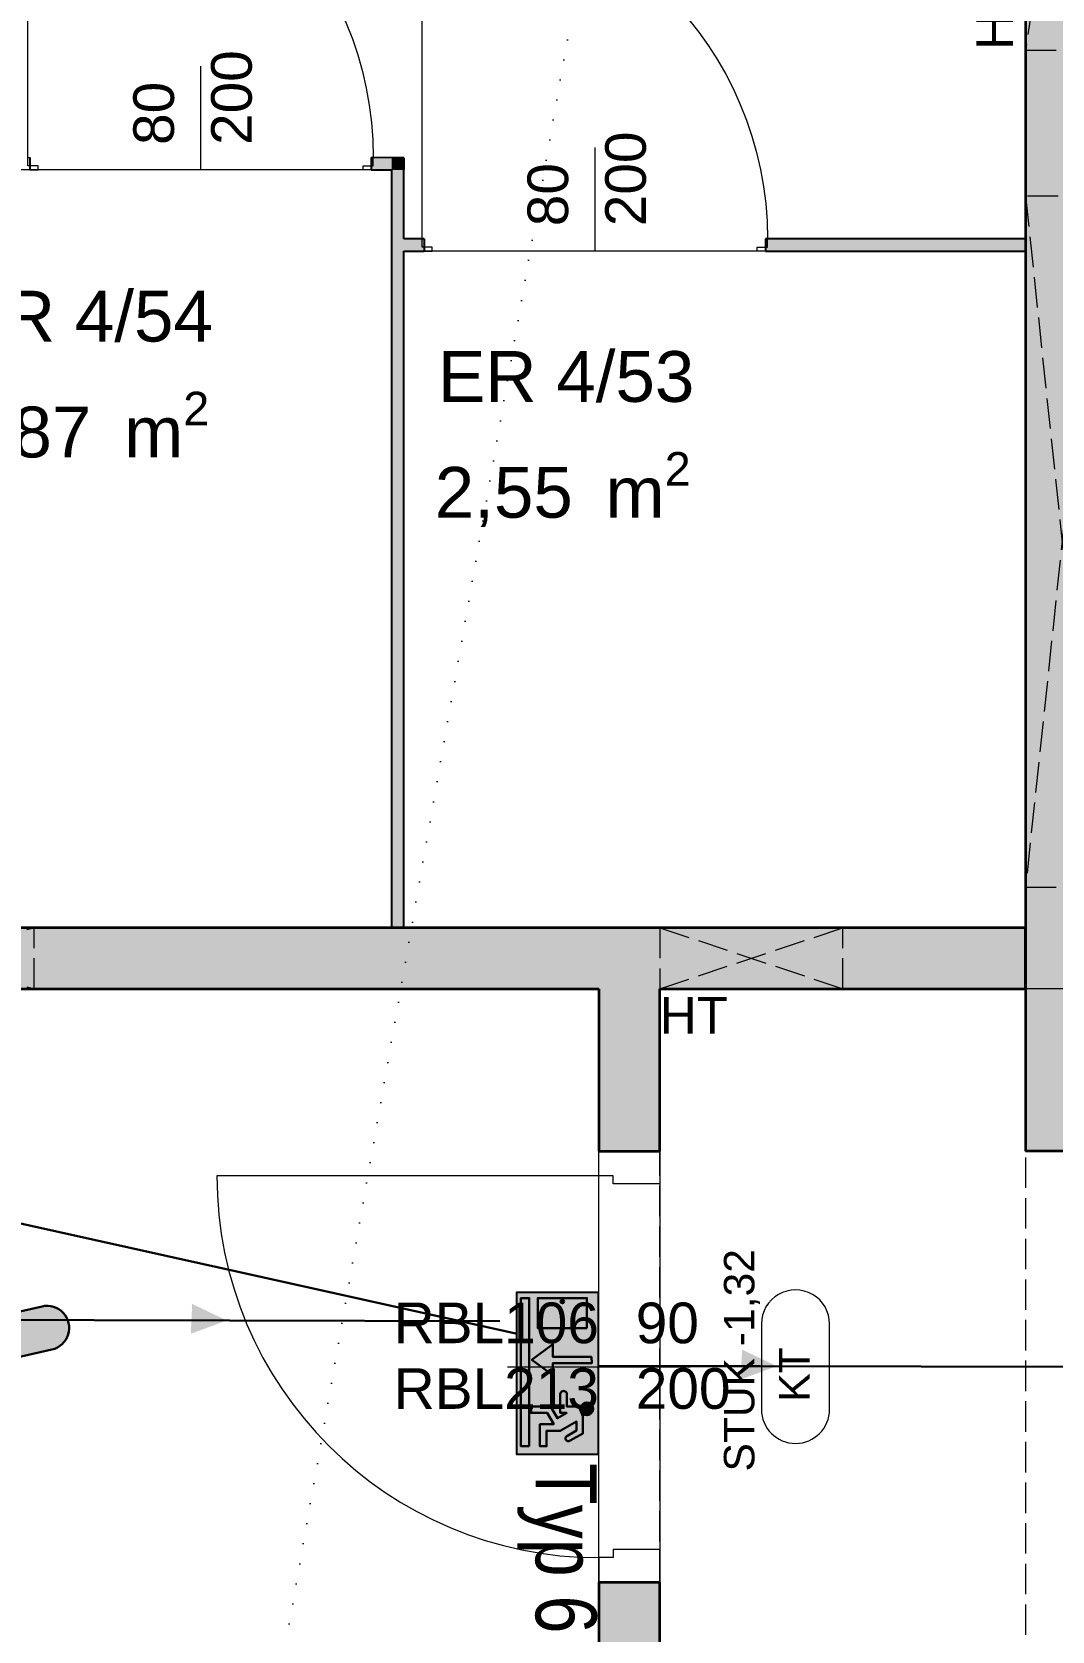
# Model space of a CAD drawing. Header units: millimetres. Extents: x 32522367 to 32638135, y 41424826 to 41540167.
# Drawn here: x 32551624 to 32554134, y 41502378 to 41506313 of the extents above; entities that cross this region are included whole.
import ezdxf
from ezdxf.enums import TextEntityAlignment as Align

# ---------------------------------------------------------------- set-up
doc = ezdxf.new("R2010")
doc.units = ezdxf.units.MM
for name, pattern in [('Punktlinie weit', [0.05, 0, -0.05]), ('Strichlinie eng', [0.1, 0.075, -0.025]), ('Untersicht', [0.1, 0.075, -0.025])]:
    doc.linetypes.add(name, pattern=pattern)
for name, color, linetype in [('120 Wand Innen tragend', 251, 'Continuous'), ('130 Wand Innen', 251, 'Continuous'), ('240 Unterdaemmung', 251, 'Continuous'), ('811 Raum 2.Erschließung_ Nebenräume_Allg.räume_Technik', 251, 'Continuous'), ('955 Polierplan Beschriftung', 251, 'Continuous'), ('956 Fensternummer', 251, 'Continuous'), ('Archicad Tür-Marker', 251, 'Continuous'), ('Archicad Türen', 251, 'Continuous'), ('dp_GE_SIBEL', 80, 'Continuous')]:
    doc.layers.add(name, color=color, linetype=linetype)
for name, color, linetype, lineweight in [('120 Wand Innen tragend_Stift_Nr__1', 251, 'Continuous', 13), ('120 Wand Innen tragend_Stift_Nr__23', 251, 'Continuous', 13), ('120 Wand Innen tragend_Stift_Nr__24', 251, 'Continuous', 13), ('120 Wand Innen tragend_Stift_Nr__6', 251, 'Continuous', 13), ('120 Wand Innen tragend_Stift_Nr__8', 251, 'Continuous', 35), ('130 Wand Innen_Stift_Nr__26', 251, 'Continuous', 13), ('130 Wand Innen_Stift_Nr__7', 251, 'Continuous', 25), ('240 Unterdaemmung_Stift_Nr__6', 251, 'Continuous', 13), ('955 Polierplan Beschriftung_Stift_Nr__1', 251, 'Continuous', 13), ('956 Durchbruch Beschriftung_Stift_Nr__61', 251, 'Continuous', 25), ('956 Fensternummer_Stift_Nr__1', 251, 'Continuous', 13), ('Archicad Raumstempel_Stift_Nr__1', 251, 'Continuous', 13), ('Archicad Tür-Marker_Stift_Nr__1', 251, 'Continuous', 13), ('Archicad Türen_Stift_Nr__1', 251, 'Continuous', 13), ('Archicad Türen_Stift_Nr__7', 251, 'Continuous', 25), ('Archicad Türen_Stift_Nr__8', 251, 'Continuous', 35), ('dp_GE_ST_Attribut_Attribut1', 250, 'Continuous', 5)]:
    doc.layers.add(name, color=color, linetype=linetype, lineweight=lineweight)
doc.layers.add('E2_LEHR_MENSCH_NATIVE', color=112, linetype='Continuous', lineweight=35, true_color=0x20dd55)
doc.layers.add('E2_LEHR_WEG_B_INTERPRETATION', color=112, linetype='Continuous', lineweight=80, true_color=0x20dd55)
doc.layers.add('E_NACHRTECH', color=3, linetype='Continuous', true_color=0x00fa00)
doc.styles.add('DPG_TXT', font='arial.ttf', dxfattribs={"width": 0.8})
doc.styles.add('ERSTELLTER_STIL_1', font='arial.ttf')

# ---------------------------------------------------------------- blocks, each defined once
blk = doc.blocks.new('9809550')
at = {"color": 18, "lineweight": 30, "true_color": 0x000000}
for points in [[(423921.7, 99168.8), (423956.8, 99168.8), (423956.8, 99202.9), (423984.5, 99214.5), (424033.7, 99214.5), (424053.8, 99178.3)], [(424040.2, 99170.9), (424025.2, 99196.7), (423999.7, 99196.8), (424026.2, 99150.3), (424026.2, 99110.9), (424070.2, 99110.9), (424070.2, 99092.3), (424007.5, 99092.3), (424007.5, 99131.7), (423975, 99113.1), (423975, 99067), (423956.5, 99067), (423956.5, 99122.4), (423990.5, 99141.9), (423975.1, 99168.8), (423975.1, 99150.2), (423921.7, 99150.3)]]:
    blk.add_lwpolyline(points, dxfattribs=at)
blk.add_circle((423963.6, 99225.9), 18.1, dxfattribs=at)
for centre, radius, start, end in [((423921.7, 99159.5), 9.27, 89.9849, 270.0151), ((424047.8, 99173.1), 7.96, 195.7299, 41.4005)]:
    blk.add_arc(centre, radius, start, end, dxfattribs=at)
blk = doc.blocks.new('RIVO_ARR_down')
at = {"true_color": 0x56c81e}
h = blk.add_hatch(color=72, dxfattribs=at)
h.dxf.hatch_style = 1
h.paths.add_polyline_path([(2487.16, 1656.78), (2487.16, 1647.95), (2504.83, 1647.95), (2504.83, 1656.78)])
h.paths.add_polyline_path([(2496.19, 1651.84), (2494.51, 1649.58), (2492.81, 1651.85), (2494.2, 1651.85), (2494.2, 1656.07), (2494.9, 1656.08), (2494.9, 1651.84)], flags=16)
h.paths.add_polyline_path([(2498.26, 1653.37), (2499.6, 1653.37), (2499.6, 1654.67), (2500.12, 1654.91, -0.535619), (2499.17, 1655.55, -1), (2500.55, 1655.55, -0.302406), (2500.12, 1654.91), (2500.66, 1655.11), (2502.53, 1655.11), (2503.29, 1653.73, -1.25347), (2502.78, 1653.45), (2502.2, 1654.43), (2501.24, 1654.44), (2502.24, 1652.67), (2502.24, 1651.16), (2503.92, 1651.16), (2503.92, 1650.46), (2501.53, 1650.46), (2501.53, 1651.96), (2500.29, 1651.25), (2500.29, 1649.49), (2499.59, 1649.49), (2499.59, 1651.6), (2500.88, 1652.34), (2500.3, 1653.37), (2500.3, 1652.66), (2498.26, 1652.67, -1)], flags=16)
h.paths.add_polyline_path([(2503.92, 1649.3), (2503.92, 1648.39), (2487.82, 1648.39), (2487.82, 1649.3)], flags=16)
h.paths.add_polyline_path([(2491.07, 1650.21), (2487.82, 1650.21), (2487.82, 1655.56), (2491.07, 1655.56)], flags=16)
h.paths.add_polyline_path([(2488, 1652.89, -1), (2488.38, 1652.89, -1)], flags=0)
at = {"true_color": 0xffffff}
h = blk.add_hatch(color=7, dxfattribs=at)
h.dxf.hatch_style = 1
h.paths.add_polyline_path([(2499.17, 1655.55, 1), (2500.55, 1655.55, 1)])
h = blk.add_hatch(color=7, dxfattribs=at)
h.dxf.hatch_style = 1
h.paths.add_polyline_path([(2487.82, 1655.56), (2487.82, 1650.21), (2491.07, 1650.21), (2491.07, 1655.56)])
h.paths.add_polyline_path([(2488.38, 1652.89, -1), (2488, 1652.89, -1)], flags=16)
h = blk.add_hatch(color=7, dxfattribs=at)
h.dxf.hatch_style = 1
h.paths.add_polyline_path([(2494.9, 1651.84), (2494.9, 1656.08), (2494.2, 1656.07), (2494.2, 1651.85), (2492.81, 1651.85), (2494.51, 1649.58), (2496.19, 1651.84)])
h = blk.add_hatch(color=7, dxfattribs=at)
h.dxf.hatch_style = 1
h.paths.add_polyline_path([(2499.6, 1653.37), (2498.26, 1653.37, 1), (2498.26, 1652.67), (2500.3, 1652.66), (2500.3, 1653.37), (2500.88, 1652.34), (2499.59, 1651.6), (2499.59, 1649.49), (2500.29, 1649.49), (2500.29, 1651.25), (2501.53, 1651.96), (2501.53, 1650.46), (2503.92, 1650.46), (2503.92, 1651.16), (2502.24, 1651.16), (2502.24, 1652.67), (2501.24, 1654.44), (2502.2, 1654.43), (2502.78, 1653.45, 1.25347), (2503.29, 1653.73), (2502.53, 1655.11), (2500.66, 1655.11), (2499.6, 1654.67)])
h = blk.add_hatch(color=7, dxfattribs=at)
h.dxf.hatch_style = 1
h.paths.add_polyline_path([(2488, 1652.89, 1), (2488.38, 1652.89, 1)])
h = blk.add_hatch(color=7, dxfattribs=at)
h.dxf.hatch_style = 1
h.paths.add_polyline_path([(2487.82, 1649.3), (2487.82, 1648.39), (2503.92, 1648.39), (2503.92, 1649.3)])
blk.add_lwpolyline([(2487.16, 1656.78), (2504.83, 1656.78), (2504.83, 1647.95), (2487.16, 1647.95)], close=True)
at = {"color": 18, "lineweight": 30, "true_color": 0x000000}
for points in [[(2491.07, 1655.56), (2487.82, 1655.56), (2487.82, 1650.21), (2491.07, 1650.21)], [(2503.92, 1649.3), (2487.82, 1649.3), (2487.82, 1648.39), (2503.92, 1648.39)]]:
    blk.add_lwpolyline(points, close=True, dxfattribs=at)
blk.add_lwpolyline([(2494.2, 1656.07), (2494.2, 1651.85), (2492.81, 1651.85), (2494.51, 1649.58), (2496.19, 1651.84), (2494.9, 1651.84), (2494.9, 1656.08), (2494.2, 1656.07)], dxfattribs=at)
blk.add_circle((2488.19, 1652.89), 0.19, dxfattribs=at)
at = {"xscale": 0.0381026673526157, "yscale": 0.0381026673526157, "zscale": 0.0381026673526157}
blk.add_blockref('9809550', (-13654.29, -2125.22), dxfattribs=at)
blk = doc.blocks.new('ER 4_54__30', base_point=(23.5954, 59.5343))
at = {"layer": 'Archicad Raumstempel_Stift_Nr__1', "color": 7, "lineweight": 13, "insert": (23.2828, 59.5688), "char_height": 0.125, "attachment_point": 1, "rotation": 343.6401, "style": 'ERSTELLTER_STIL_1'}
blk.add_mtext('\\A1;{\\pql;\\pt0,0.05;\\fArial|b0|i0|c0|p0;\\W1.000000;2,87\\fArial|b0|i0|c0|p0;\\W1.000000;\\A1{\\H.66x;\\S^  ;}\\fArial|b0|i0|c0|p0;\\W1.000000; m\\fArial|b0|i0|c0|p0;\\W1.000000;\\A1{\\H.66x;\\S2^  ;}}', dxfattribs=at)
at = {"layer": 'Archicad Raumstempel_Stift_Nr__1', "color": 7, "lineweight": 13, "style": 'ERSTELLTER_STIL_1'}
for tag, p in [('ROOM_NAME', (23.3605, 59.805)), ('DUMMY_890', (23.9548, 59.6591)), ('DUMMY_891', (23.2913, 59.598))]:
    blk.add_attdef(tag, text='', height=0.125, rotation=343.6401, dxfattribs=at).set_placement(p, align=Align.TOP_LEFT)
blk = doc.blocks.new('ER 4_53__31', base_point=(25.0455, 58.9002))
at = {"layer": 'Archicad Raumstempel_Stift_Nr__1', "color": 7, "lineweight": 13, "insert": (24.3778, 59.0927), "char_height": 0.125, "attachment_point": 1, "rotation": 343.6401, "style": 'ERSTELLTER_STIL_1'}
blk.add_mtext('\\A1;{\\pql;\\pt0,0.05;\\fArial|b0|i0|c0|p0;\\W1.000000;2,55\\fArial|b0|i0|c0|p0;\\W1.000000;\\A1{\\H.66x;\\S^  ;}\\fArial|b0|i0|c0|p0;\\W1.000000; m\\fArial|b0|i0|c0|p0;\\W1.000000;\\A1{\\H.66x;\\S2^  ;}}', dxfattribs=at)
at = {"layer": 'Archicad Raumstempel_Stift_Nr__1', "color": 7, "lineweight": 13, "style": 'ERSTELLTER_STIL_1'}
for tag, p in [('ROOM_NAME', (24.4555, 59.3289)), ('DUMMY_890', (25.0498, 59.183)), ('DUMMY_891', (24.3863, 59.1219))]:
    blk.add_attdef(tag, text='', height=0.125, rotation=343.6401, dxfattribs=at).set_placement(p, align=Align.TOP_LEFT)
blk = doc.blocks.new('Decke_117', base_point=(10.5272, 34.0859))
at = {"layer": '240 Unterdaemmung_Stift_Nr__6', "color": 7, "linetype": 'Strichlinie eng', "lineweight": 13, "flags": 128}
blk.add_lwpolyline([(10.5272, 34.0859), (19.0562, 63.1399), (21.9635, 62.2865), (22.2593, 63.2939), (26.7402, 61.9785), (24.7136, 55.0749), (22.6179, 47.9361), (22.5037, 47.9696), (22.3305, 47.3795), (22.0129, 47.4727), (21.7313, 46.5132), (22.163, 46.3865), (17.9155, 31.917)], close=True, dxfattribs=at)
blk.add_lwpolyline([(10.5272, 34.0859), (19.0562, 63.1399), (21.9635, 62.2865), (22.2593, 63.2939), (26.7402, 61.9785), (24.7136, 55.0749), (22.6179, 47.9361), (22.5037, 47.9696), (22.3305, 47.3795), (22.0129, 47.4727), (21.7313, 46.5132), (22.163, 46.3865), (17.9155, 31.917)], close=True, dxfattribs=at)
blk = doc.blocks.new('Blockrahmentür 1-Fl 27_3')
at = {"layer": 'Archicad Türen_Stift_Nr__1', "color": 7, "linetype": 'Continuous', "lineweight": 13}
for p, q in [((0.425, 0), (0.425, 0.85)), ((-0.425, -0.02), (-0.425, 0)), ((-0.425, 0), (-0.42, 0)), ((-0.42, 0), (-0.42, -0.03)), ((0.425, 0), (0.42, 0)), ((0.42, 0), (0.42, -0.03)), ((0.425, -0.02), (0.425, 0)), ((-0.4, -0.02), (-0.425, -0.02)), ((-0.42, -0.03), (-0.4, -0.03)), ((-0.4, -0.03), (-0.4, -0.02)), ((0.4, -0.03), (0.4, -0.02)), ((0.4, -0.02), (0.425, -0.02)), ((0.42, -0.03), (0.4, -0.03))]:
    blk.add_line(p, q, dxfattribs=at)
blk.add_arc((0.425, 0), 0.85, 90, 180, dxfattribs=at)
at = {"layer": 'Archicad Türen_Stift_Nr__7', "color": 7, "linetype": 'Continuous', "lineweight": 25}
for p, q in [((-0.42, 0), (-0.42, -0.03)), ((-0.42, 0), (-0.42, -0.03)), ((0.42, 0), (0.42, -0.03)), ((0.42, 0), (0.42, -0.03))]:
    blk.add_line(p, q, dxfattribs=at)
blk = doc.blocks.new('T Marker AUT 27_2')
at = {"layer": 'Archicad Tür-Marker_Stift_Nr__1', "color": 7, "linetype": 'Continuous', "lineweight": 13}
blk.add_line((0, 0.225), (0, -0.03), dxfattribs=at)
at = {"layer": 'Archicad Tür-Marker_Stift_Nr__1', "color": 7, "lineweight": 13, "style": 'ERSTELLTER_STIL_1'}
for tag, height, p in [('DUMMY_270', 0.1, (-0.165, 0.2614)), ('DUMMY_268', 0.1, (0.0264, 0.1852)), ('DUMMY_271', 0.0667, (-0.0983, 0)), ('DUMMY_269', 0.0667, (0.0931, 0))]:
    blk.add_attdef(tag, text='', height=height, rotation=270, dxfattribs=at).set_placement(p, align=Align.BOTTOM_LEFT)
blk = doc.blocks.new('Wand_77', base_point=(18.5886, 61.5471))
at = {"layer": '130 Wand Innen_Stift_Nr__26', "linetype": 'Continuous', "lineweight": 13}
for points in [[(24.432, 59.8318), (24.4236, 59.803), (24.4716, 59.7889), (24.48, 59.8177)], [(24.48, 59.8177), (24.4716, 59.7889), (24.5088, 59.8092)], [(24.4716, 59.7889), (24.5003, 59.7804), (24.5088, 59.8092)]]:
    blk.add_hatch(color=5, dxfattribs=at).paths.add_polyline_path(points)
at = {"layer": '130 Wand Innen_Stift_Nr__7', "color": 7, "linetype": 'Continuous', "lineweight": 25}
blk.add_line((24.432, 59.8318), (24.4236, 59.803), dxfattribs=at)
at = {"layer": '130 Wand Innen_Stift_Nr__7', "color": 7, "linetype": 'Continuous', "lineweight": 25, "flags": 128}
for points in [[(24.5088, 59.8092), (24.432, 59.8318)], [(24.4236, 59.803), (24.4716, 59.7889)], [(24.5088, 59.8092), (24.5003, 59.7804)]]:
    blk.add_lwpolyline(points, dxfattribs=at)
at = {"layer": 'Archicad Tür-Marker', "color": 7, "lineweight": 13}
ref = blk.add_blockref('T Marker AUT 27_2', (24.029, 59.9501), dxfattribs=dict(at, rotation=343.6400901272616))
ref.add_attrib('DUMMY_268', '80', dxfattribs={"layer": 'Archicad Tür-Marker_Stift_Nr__1', "color": 7, "lineweight": 13, "height": 0.1, "rotation": 73.6401, "style": 'ERSTELLTER_STIL_1'}).set_placement((24.0037, 59.9901), align=Align.BOTTOM_LEFT)
ref.add_attrib('DUMMY_270', '200', dxfattribs={"layer": 'Archicad Tür-Marker_Stift_Nr__1', "color": 7, "lineweight": 13, "height": 0.1, "rotation": 73.6401, "style": 'ERSTELLTER_STIL_1'}).set_placement((24.1874, 59.9362), align=Align.BOTTOM_LEFT)
at = {"layer": 'Archicad Türen', "color": 7, "linetype": 'Continuous', "lineweight": 13, "xscale": -1, "rotation": 343.6400901272616}
blk.add_blockref('Blockrahmentür 1-Fl 27_3', (24.029, 59.9501), dxfattribs=at)
blk = doc.blocks.new('Wand_78', base_point=(24.4381, 59.6215))
at = {"layer": '130 Wand Innen_Stift_Nr__26', "linetype": 'Continuous', "lineweight": 13}
for points in [[(24.4525, 59.6173), (24.444, 59.5885), (24.492, 59.5744), (24.5004, 59.6032)], [(25.3064, 59.3666), (25.298, 59.3378), (25.9121, 59.1576), (25.9205, 59.1864)]]:
    blk.add_hatch(color=5, dxfattribs=at).paths.add_polyline_path(points)
at = {"layer": '130 Wand Innen_Stift_Nr__7', "color": 7, "linetype": 'Continuous', "lineweight": 25}
for p, q in [((24.5004, 59.6032), (24.492, 59.5744)), ((25.3064, 59.3666), (25.298, 59.3378))]:
    blk.add_line(p, q, dxfattribs=at)
at = {"layer": '130 Wand Innen_Stift_Nr__7', "color": 7, "linetype": 'Continuous', "lineweight": 25, "flags": 128}
for points in [[(24.5004, 59.6032), (24.4525, 59.6173)], [(24.444, 59.5885), (24.492, 59.5744)], [(25.298, 59.3378), (25.9121, 59.1576)], [(25.9205, 59.1864), (25.3064, 59.3666)], [(25.9121, 59.1576), (25.9205, 59.1864)]]:
    blk.add_lwpolyline(points, dxfattribs=at)
at = {"layer": 'Archicad Tür-Marker', "color": 7, "lineweight": 13}
ref = blk.add_blockref('T Marker AUT 27_2', (24.9034, 59.4849), dxfattribs=dict(at, rotation=343.6400869475286))
ref.add_attrib('DUMMY_268', '80', dxfattribs={"layer": 'Archicad Tür-Marker_Stift_Nr__1', "color": 7, "lineweight": 13, "height": 0.1, "rotation": 73.6401, "style": 'ERSTELLTER_STIL_1'}).set_placement((24.8781, 59.525), align=Align.BOTTOM_LEFT)
ref.add_attrib('DUMMY_270', '200', dxfattribs={"layer": 'Archicad Tür-Marker_Stift_Nr__1', "color": 7, "lineweight": 13, "height": 0.1, "rotation": 73.6401, "style": 'ERSTELLTER_STIL_1'}).set_placement((25.0617, 59.4711), align=Align.BOTTOM_LEFT)
at = {"layer": 'Archicad Türen', "color": 7, "linetype": 'Continuous', "lineweight": 13, "xscale": -1, "rotation": 343.6400869475286}
blk.add_blockref('Blockrahmentür 1-Fl 27_3', (24.9034, 59.4849), dxfattribs=at)
blk = doc.blocks.new('Wand_90', base_point=(24.4944, 59.8134))
at = {"layer": '130 Wand Innen_Stift_Nr__26', "linetype": 'Continuous', "lineweight": 13}
blk.add_hatch(color=5, dxfattribs=at).paths.add_polyline_path([(24.4716, 59.7889), (23.9462, 57.9994), (23.975, 57.9909), (24.5003, 59.7804)])
at = {"layer": '130 Wand Innen_Stift_Nr__7', "color": 7, "linetype": 'Continuous', "lineweight": 25, "flags": 128}
for points in [[(24.4716, 59.7889), (23.9462, 57.9994)], [(24.4525, 59.6173), (24.5003, 59.7804)], [(23.975, 57.9909), (24.444, 59.5885)], [(23.975, 57.9909), (23.9462, 57.9994)]]:
    blk.add_lwpolyline(points, dxfattribs=at)
blk = doc.blocks.new('Zargentür 1-Fl 27_2')
at = {"layer": 'Archicad Türen_Stift_Nr__1', "color": 7, "linetype": 'Continuous', "lineweight": 13}
for p, q in [((0.47, 0), (0.47, 0.94)), ((-0.47, 0), (-0.53, 0)), ((-0.53, 0), (-0.53, -0.15)), ((-0.47, -0.035), (-0.47, 0)), ((0.47, -0.035), (0.47, 0)), ((0.47, 0), (0.53, 0)), ((0.53, 0), (0.53, -0.15)), ((-0.45, -0.035), (-0.47, -0.035)), ((-0.45, -0.15), (-0.45, -0.035)), ((0.45, -0.15), (0.45, -0.035)), ((0.45, -0.035), (0.47, -0.035)), ((-0.53, -0.15), (-0.47, -0.15)), ((-0.47, -0.15), (-0.45, -0.15)), ((0.47, -0.15), (0.45, -0.15)), ((0.53, -0.15), (0.47, -0.15))]:
    blk.add_line(p, q, dxfattribs=at)
at = {"layer": 'Archicad Türen_Stift_Nr__1', "color": 7, "linetype": 'Strichlinie eng', "lineweight": 13}
for p, q in [((-0.53, 0), (0.53, 0)), ((-0.53, -0.15), (0.53, -0.15))]:
    blk.add_line(p, q, dxfattribs=at)
at = {"layer": 'Archicad Türen_Stift_Nr__1', "color": 7, "linetype": 'Continuous', "lineweight": 13}
blk.add_arc((0.47, 0), 0.94, 90, 180, dxfattribs=at)
at = {"layer": 'Archicad Türen_Stift_Nr__8', "color": 7, "linetype": 'Continuous', "lineweight": 35}
for p, q in [((-0.53, 0), (-0.53, -0.15)), ((-0.53, 0), (-0.53, -0.15)), ((0.53, 0), (0.53, -0.15)), ((0.53, 0), (0.53, -0.15))]:
    blk.add_line(p, q, dxfattribs=at)
blk = doc.blocks.new('T Marker AUT 27_6')
at = {"layer": 'Archicad Tür-Marker_Stift_Nr__1', "color": 7, "linetype": 'Continuous', "lineweight": 13}
blk.add_line((0, 0.225), (0, -0.225), dxfattribs=at)
at = {"layer": 'Archicad Tür-Marker_Stift_Nr__1', "color": 7, "lineweight": 13, "style": 'ERSTELLTER_STIL_1'}
for tag, height, p in [('widthPrefix1st50_1', 0.1, (-0.165, 0.5281)), ('widthPrefix1st50_0', 0.1, (-0.0036, 0.5282)), ('DUMMY_270', 0.0667, (-0.0983, 0)), ('DUMMY_269', 0.0667, (0.0631, 0)), ('DUMMY_273', 0.1, (-0.165, -0.0674)), ('DUMMY_271', 0.1, (-0.0036, -0.0674)), ('DUMMY_272', 0.0667, (0.0631, -0.2525)), ('DUMMY_274', 0.0667, (-0.0983, -0.3288))]:
    blk.add_attdef(tag, text='', height=height, rotation=270, dxfattribs=at).set_placement(p, align=Align.BOTTOM_LEFT)
for tag, height, p in [('AC_SillPrefix_STUK', 0.075, (-0.2687, -0.3973)), ('DUMMY_268', 0.05, (0.2687, -0.3584))]:
    blk.add_attdef(tag, text='', height=height, dxfattribs=at).set_placement(p, align=Align.BOTTOM_LEFT)
blk = doc.blocks.new('Wand_91', base_point=(23.85, 55.3284))
at = {"layer": '120 Wand Innen tragend_Stift_Nr__23', "linetype": 'Continuous', "lineweight": 13}
for points in [[(24.2807, 57.328), (24.4246, 57.2858), (24.5373, 57.6696), (24.3934, 57.7118)], [(23.7061, 55.3706), (23.85, 55.3284), (24.126, 56.2687), (23.9821, 56.3109)]]:
    blk.add_hatch(color=91, dxfattribs=at).paths.add_polyline_path(points)
at = {"layer": '120 Wand Innen tragend_Stift_Nr__8', "color": 7, "linetype": 'Continuous', "lineweight": 35}
for p, q in [((24.2807, 57.328), (24.4246, 57.2858)), ((23.9821, 56.3109), (24.126, 56.2687))]:
    blk.add_line(p, q, dxfattribs=at)
at = {"layer": '120 Wand Innen tragend_Stift_Nr__8', "color": 7, "linetype": 'Continuous', "lineweight": 35, "flags": 128}
for points in [[(24.3934, 57.7118), (24.2807, 57.328)], [(24.4246, 57.2858), (24.5373, 57.6696)], [(23.9821, 56.3109), (23.7061, 55.3706)], [(23.85, 55.3284), (24.126, 56.2687)], [(23.7061, 55.3706), (23.85, 55.3284)]]:
    blk.add_lwpolyline(points, dxfattribs=at)
at = {"layer": 'Archicad Tür-Marker', "color": 7, "lineweight": 13}
ref = blk.add_blockref('T Marker AUT 27_6', (24.1314, 56.8195), dxfattribs=dict(at, rotation=73.64009012726173))
ref.add_attrib('widthPrefix1st50', 'RBL106', dxfattribs={"layer": 'Archicad Tür-Marker_Stift_Nr__1', "color": 7, "lineweight": 13, "height": 0.1, "rotation": 343.6401, "style": 'ERSTELLTER_STIL_1'}).set_placement((23.6549, 56.9883), align=Align.BOTTOM_LEFT)
ref.add_attrib('widthPrefix1st50_1', 'RBL213', dxfattribs={"layer": 'Archicad Tür-Marker_Stift_Nr__1', "color": 7, "lineweight": 13, "height": 0.1, "rotation": 343.6401, "style": 'ERSTELLTER_STIL_1'}).set_placement((23.6094, 56.8333), align=Align.BOTTOM_LEFT)
ref.add_attrib('AC_SillPrefix_STUK', 'STUK -1,32', dxfattribs={"layer": 'Archicad Tür-Marker_Stift_Nr__1', "color": 7, "lineweight": 13, "height": 0.075, "rotation": 73.6401, "style": 'ERSTELLTER_STIL_1'}).set_placement((24.4476, 56.4578), align=Align.BOTTOM_LEFT)
ref.add_attrib('DUMMY_271', '90', dxfattribs={"layer": 'Archicad Tür-Marker_Stift_Nr__1', "color": 7, "lineweight": 13, "height": 0.1, "rotation": 343.6401, "style": 'ERSTELLTER_STIL_1'}).set_placement((24.2263, 56.8205), align=Align.BOTTOM_LEFT)
ref.add_attrib('DUMMY_273', '200', dxfattribs={"layer": 'Archicad Tür-Marker_Stift_Nr__1', "color": 7, "lineweight": 13, "height": 0.1, "rotation": 343.6401, "style": 'ERSTELLTER_STIL_1'}).set_placement((24.1809, 56.6656), align=Align.BOTTOM_LEFT)
at = {"layer": 'Archicad Türen', "color": 7, "linetype": 'Continuous', "lineweight": 13, "rotation": 73.64009012726173}
blk.add_blockref('Zargentür 1-Fl 27_2', (24.1314, 56.8195), dxfattribs=at)
blk = doc.blocks.new('Etikett_7', base_point=(24.2753, 56.7772))
at = {"layer": '956 Fensternummer_Stift_Nr__1', "color": 7, "linetype": 'Continuous', "lineweight": 13}
blk.add_line((24.2753, 56.7772), (24.5152, 56.7068), dxfattribs=at)
at = {"layer": '956 Fensternummer_Stift_Nr__1', "color": 7, "linetype": 'Continuous', "lineweight": 13, "flags": 128}
blk.add_lwpolyline([(24.4856, 56.606, 1), (24.6467, 56.5588), (24.7058, 56.7603, 1), (24.5448, 56.8076)], format="xyb", close=True, dxfattribs=at)
at = {"layer": '956 Fensternummer_Stift_Nr__1', "color": 7, "lineweight": 13, "insert": (24.557, 56.6945), "char_height": 0.075, "attachment_point": 2, "rotation": 73.6401, "style": 'ERSTELLTER_STIL_1'}
blk.add_mtext('\\A1;{\\pqc;\\pt0,1;\\fArial|b0|i0|c0|p0;\\W1.000000;KT\\fArial|b0|i0|c0|p0;\\W1.000000;\\A1{\\H.66x;\\S^  ;}\\fArial|b0|i0|c0|p0;\\W1.000000;\\fArial|b0|i0|c0|p0;\\W1.000000;\\A1{\\H.66x;\\S^  ;}\\fArial|b0|i0|c0|p0;\\W1.000000; \\fArial|b0|i0|c0|p0;\\W1.000000;\\fArial|b0|i0|c0|p0;\\W1.000000;\\fArial|b0|i0|c0|p0;\\W1.000000;\\fArial|b0|i0|c0|p0;\\W1.000000;\\fArial|b0|i0|c0|p0;\\W1.000000;\\fArial|b0|i0|c0|p0;\\W1.000000;\\fArial|b0|i0|c0|p0;\\W1.000000;\\fArial|b0|i0|c0|p0;\\W1.000000;\\fArial|b0|i0|c0|p0;\\W1.000000;\\fArial|b0|i0|c0|p0;\\W1.000000;\\fArial|b0|i0|c0|p0;\\W1.000000;\\fArial|b0|i0|c0|p0;\\W1.000000;\\fArial|b0|i0|c0|p0;\\W1.000000;\\fArial|b0|i0|c0|p0;\\W1.000000;\\fArial|b0|i0|c0|p0;\\W1.000000;\\fArial|b0|i0|c0|p0;\\W1.000000;\\fArial|b0|i0|c0|p0;\\W1.000000;\\fArial|b0|i0|c0|p0;\\W1.000000;\\fArial|b0|i0|c0|p0;\\W1.000000;\\fArial|b0|i0|c0|p0;\\W1.000000;\\fArial|b0|i0|c0|p0;\\W1.000000;\\fArial|b0|i0|c0|p0;\\W1.000000;\\fArial|b0|i0|c0|p0;\\W1.000000;\\fArial|b0|i0|c0|p0;\\W1.000000;\\fArial|b0|i0|c0|p0;\\W1.000000;\\fArial|b0|i0|c0|p0;\\W1.000000;\\fArial|b0|i0|c0|p0;\\W1.000000;\\fArial|b0|i0|c0|p0;\\W1.000000;\\fArial|b0|i0|c0|p0;\\W1.000000;\\fArial|b0|i0|c0|p0;\\W1.000000;\\fArial|b0|i0|c0|p0;\\W1.000000;\\fArial|b0|i0|c0|p0;\\W1.000000;\\fArial|b0|i0|c0|p0;\\W1.000000;\\fArial|b0|i0|c0|p0;\\W1.000000;\\fArial|b0|i0|c0|p0;\\W1.000000;\\fArial|b0|i0|c0|p0;\\W1.000000;\\fArial|b0|i0|c0|p0;\\W1.000000;\\fArial|b0|i0|c0|p0;\\W1.000000;\\fArial|b0|i0|c0|p0;\\W1.000000;\\fArial|b0|i0|c0|p0;\\W1.000000;\\fArial|b0|i0|c0|p0;\\W1.000000;\\fArial|b0|i0|c0|p0;\\W1.000000;\\fArial|b0|i0|c0|p0;\\W1.000000;}', dxfattribs=at)
blk = doc.blocks.new('Etikett_56', base_point=(7.3607, 24.3642))
at = {"layer": '955 Polierplan Beschriftung_Stift_Nr__1', "color": 7, "linetype": 'Punktlinie weit', "lineweight": 13}
blk.add_line((7.3607, 24.3642), (27.8669, 65.8166), dxfattribs=at)
blk = doc.blocks.new('Öffnung_334')
at = {"layer": '120 Wand Innen tragend_Stift_Nr__1', "color": 7, "linetype": 'Untersicht', "lineweight": 13}
for p, q in [((26.3895, 60.7839), (26.2242, 59.5818)), ((26.5622, 60.7332), (26.0515, 59.6325))]:
    blk.add_line(p, q, dxfattribs=at)
at = {"layer": '120 Wand Innen tragend_Stift_Nr__6', "color": 7, "linetype": 'Untersicht', "lineweight": 13, "flags": 128}
for points in [[(26.5622, 60.7332), (26.3895, 60.7839)], [(26.0515, 59.6325), (26.2242, 59.5818)]]:
    blk.add_lwpolyline(points, dxfattribs=at)
at = {"layer": '120 Wand Innen tragend_Stift_Nr__8', "color": 7, "linetype": 'Continuous', "lineweight": 35, "flags": 128}
for points in [[(26.3895, 60.7839), (26.0515, 59.6325)], [(26.2242, 59.5818), (26.5622, 60.7332)]]:
    blk.add_lwpolyline(points, dxfattribs=at)
blk = doc.blocks.new('Öffnung_336')
at = {"layer": '120 Wand Innen tragend_Stift_Nr__1', "color": 7, "linetype": 'Untersicht', "lineweight": 13}
for p, q in [((25.9501, 59.2871), (25.644, 57.6052)), ((26.1228, 59.2364), (25.4713, 57.6559))]:
    blk.add_line(p, q, dxfattribs=at)
at = {"layer": '120 Wand Innen tragend_Stift_Nr__6', "color": 7, "linetype": 'Untersicht', "lineweight": 13, "flags": 128}
for points in [[(26.1228, 59.2364), (25.9501, 59.2871)], [(25.4713, 57.6559), (25.644, 57.6052)]]:
    blk.add_lwpolyline(points, dxfattribs=at)
at = {"layer": '120 Wand Innen tragend_Stift_Nr__8', "color": 7, "linetype": 'Continuous', "lineweight": 35, "flags": 128}
for points in [[(25.9501, 59.2871), (25.4713, 57.6559)], [(25.644, 57.6052), (26.1228, 59.2364)]]:
    blk.add_lwpolyline(points, dxfattribs=at)
blk = doc.blocks.new('Öffnung_337')
at = {"layer": '120 Wand Innen tragend_Stift_Nr__1', "color": 7, "linetype": 'Untersicht', "lineweight": 13}
for p, q in [((22.5262, 58.4163), (23.0596, 58.1033)), ((22.4839, 58.2723), (23.1019, 58.2473))]:
    blk.add_line(p, q, dxfattribs=at)
at = {"layer": '120 Wand Innen tragend_Stift_Nr__6', "color": 7, "linetype": 'Untersicht', "lineweight": 13, "flags": 128}
for points in [[(22.5262, 58.4163), (22.4839, 58.2723)], [(23.0596, 58.1033), (23.1019, 58.2473)]]:
    blk.add_lwpolyline(points, dxfattribs=at)
at = {"layer": '120 Wand Innen tragend_Stift_Nr__8', "color": 7, "linetype": 'Continuous', "lineweight": 35, "flags": 128}
for points in [[(23.1019, 58.2473), (22.5262, 58.4163)], [(22.4839, 58.2723), (23.0596, 58.1033)]]:
    blk.add_lwpolyline(points, dxfattribs=at)
blk = doc.blocks.new('Öffnung_358')
at = {"layer": '120 Wand Innen tragend_Stift_Nr__1', "color": 7, "linetype": 'Untersicht', "lineweight": 13}
for p, q in [((24.5795, 57.8135), (24.9691, 57.5428)), ((24.5373, 57.6696), (25.0113, 57.6867))]:
    blk.add_line(p, q, dxfattribs=at)
at = {"layer": '120 Wand Innen tragend_Stift_Nr__6', "color": 7, "linetype": 'Untersicht', "lineweight": 13, "flags": 128}
for points in [[(24.5795, 57.8135), (24.5373, 57.6696)], [(24.9691, 57.5428), (25.0113, 57.6867)]]:
    blk.add_lwpolyline(points, dxfattribs=at)
at = {"layer": '120 Wand Innen tragend_Stift_Nr__8', "color": 7, "linetype": 'Continuous', "lineweight": 35, "flags": 128}
for points in [[(25.0113, 57.6867), (24.5795, 57.8135)], [(24.5373, 57.6696), (24.9691, 57.5428)]]:
    blk.add_lwpolyline(points, dxfattribs=at)
blk = doc.blocks.new('Wand_594', base_point=(18.0126, 59.5849))
at = {"layer": '120 Wand Innen tragend_Stift_Nr__23', "linetype": 'Continuous', "lineweight": 13}
blk.add_hatch(color=91, dxfattribs=at).paths.add_polyline_path([(18.0126, 59.5849), (25.4008, 57.4161), (25.4431, 57.56), (18.0548, 59.7288)])
at = {"layer": '120 Wand Innen tragend_Stift_Nr__8', "color": 7, "linetype": 'Continuous', "lineweight": 35, "flags": 128}
for points in [[(24.5795, 57.8135), (23.1019, 58.2473)], [(23.0596, 58.1033), (24.3934, 57.7118)], [(25.4431, 57.56), (25.0113, 57.6867)], [(24.9691, 57.5428), (25.4008, 57.4161)], [(25.4008, 57.4161), (25.4431, 57.56)]]:
    blk.add_lwpolyline(points, dxfattribs=at)
blk = doc.blocks.new('Wand_597', base_point=(29.9268, 72.1946))
at = {"layer": '120 Wand Innen tragend_Stift_Nr__24', "linetype": 'Continuous', "lineweight": 13}
blk.add_hatch(color=92, dxfattribs=at).paths.add_polyline_path([(25.2882, 57.0323), (25.4609, 56.9816), (27.5746, 64.1818), (27.4019, 64.2325)])
at = {"layer": '120 Wand Innen tragend_Stift_Nr__8', "color": 7, "linetype": 'Continuous', "lineweight": 35, "flags": 128}
for points in [[(26.0515, 59.6325), (25.9501, 59.2871)], [(25.4713, 57.6559), (25.2882, 57.0323)], [(25.4609, 56.9816), (25.2882, 57.0323)]]:
    blk.add_lwpolyline(points, dxfattribs=at)
blk = doc.blocks.new('98095500')
at = {"color": 18, "lineweight": 30, "true_color": 0x000000}
for points in [[(423921.73, 99168.82), (423956.82, 99168.82), (423956.82, 99202.95), (423984.52, 99214.53), (424033.69, 99214.53), (424053.79, 99178.33)], [(424040.17, 99170.92), (424025.2, 99196.66), (423999.74, 99196.78), (424026.18, 99150.32), (424026.18, 99110.9), (424070.22, 99110.9), (424070.22, 99092.32), (424007.48, 99092.32), (424007.48, 99131.68), (423974.96, 99113.11), (423974.96, 99066.99), (423956.52, 99066.99), (423956.52, 99122.44), (423990.54, 99141.87), (423975.12, 99168.79), (423975.12, 99150.21), (423921.73, 99150.28)]]:
    blk.add_lwpolyline(points, dxfattribs=at)
blk.add_circle((423963.6, 99225.86), 18.08, dxfattribs=at)
for centre, radius, start, end in [((424047.83, 99173.07), 7.96, 195.72991, 41.40047), ((423921.73, 99159.55), 9.27, 89.9849, 270.0151)]:
    blk.add_arc(centre, radius, start, end, dxfattribs=at)
blk = doc.blocks.new('750298750')
h = blk.add_hatch(color=3)
h.paths.add_polyline_path([(426943.63, 99576.9), (426968.12, 99576.79), (426982.52, 99552.02, 1.25347), (426995.63, 99559.16), (426976.28, 99593.98), (426928.98, 99593.98), (426902.34, 99582.83), (426902.34, 99550.01), (426868.58, 99550.01, 1), (426868.59, 99532.17), (426919.94, 99532.11), (426919.94, 99549.98), (426934.78, 99524.08), (426902.06, 99505.39), (426902.06, 99452.05), (426919.79, 99452.05), (426919.79, 99496.41), (426951.07, 99514.28), (426951.07, 99476.42), (427011.43, 99476.42), (427011.43, 99494.29), (426969.06, 99494.29), (426969.06, 99532.21)])
h.paths.add_polyline_path([(426891.47, 99604.88, 1), (426926.25, 99604.88, 1)])
at = {"xscale": 0.9619413167778113, "yscale": 0.9619413167778113, "zscale": 0.9619413167778113}
blk.add_blockref('98095500', (19080.76, 4155.42), dxfattribs=at)
blk = doc.blocks.new('E2_MOL_LEHRPERSON_ZENTRIERT')
blk.add_blockref('750298750', (-426935.55, -99537.16))

msp = doc.modelspace()

# ---------------------------------------------------------------- linework, layer by layer
at = {"layer": '811 Raum 2.Erschließung_ Nebenräume_Allg.räume_Technik', "color": 31, "linetype": 'Continuous', "lineweight": 0, "true_color": 0xffcc66, "flags": 128}
for points in [[(32546368.544, 41504108.438), (32554068.549, 41504108.477), (32554068.489, 41516033.477), (32553478.483, 41516033.474), (32553478.482, 41516213.474), (32554068.488, 41516213.477), (32554068.473, 41519263.476), (32546368.466, 41519263.437), (32546368.518, 41509198.437), (32552538.515, 41509198.469), (32552538.516, 41509052.661), (32546368.519, 41509048.437)], [(32552508.541, 41504108.469), (32552508.531, 41505973.468), (32550968.531, 41505973.46), (32550968.541, 41504108.461)], [(32554068.549, 41504108.477), (32554068.541, 41505773.477), (32552538.532, 41505773.469), (32552538.541, 41504108.469)]]:
    msp.add_lwpolyline(points, close=True, dxfattribs=at)
at = {"layer": '811 Raum 2.Erschließung_ Nebenräume_Allg.räume_Technik', "color": 51, "linetype": 'Continuous', "lineweight": 0, "true_color": 0xf5ffa6, "flags": 128}
msp.add_lwpolyline([(32554248.52, 41509883.478), (32554248.55, 41503958.478), (32553168.55, 41503958.472), (32553168.562, 41501518.471), (32554248.562, 41501518.477), (32554248.604, 41493028.477), (32555748.601, 41493028.484), (32555748.515, 41509883.485)], close=True, dxfattribs=at)
at = {"layer": '811 Raum 2.Erschließung_ Nebenräume_Allg.räume_Technik', "color": 254, "linetype": 'Continuous', "lineweight": 0, "true_color": 0xd3d2c7, "flags": 128}
msp.add_lwpolyline([(32546368.545, 41503958.437), (32546368.558, 41501518.436), (32550143.564, 41501518.456), (32550143.561, 41502218.456), (32550393.561, 41502218.457), (32550393.564, 41501518.457), (32553018.562, 41501518.47), (32553018.55, 41503958.471)], close=True, dxfattribs=at)
at = {"layer": 'E2_LEHR_WEG_B_INTERPRETATION', "color": 112, "true_color": 0x20dd55}
for points in [[(32552103.33, 41503142.078), (32552014.402, 41503109.393), (32552017.733, 41503182.693)], [(32553456.568, 41503029.705), (32553367.64, 41502997.02), (32553370.971, 41503070.321)]]:
    msp.add_solid(points, dxfattribs=at)
at = {"layer": 'E_NACHRTECH', "color": 4, "lineweight": 30}
msp.add_lwpolyline([(32551328.829, 41503439.951), (32552814.329, 41503109.742)], dxfattribs=at)
at = {"layer": 'E_NACHRTECH', "color": 3, "lineweight": 30}
for points in [[(32551443.791, 41503143.579), (32552774.741, 41503140.534)], [(32553018.554, 41503030.708), (32555002.096, 41503026.169)]]:
    msp.add_lwpolyline(points, dxfattribs=at)

# ---------------------------------------------------------------- block references
at = {"layer": '120 Wand Innen tragend', "color": 7, "lineweight": 35, "xscale": 1000, "yscale": 1000, "zscale": 1000, "rotation": 16.36019999999994}
for name, p in [('Wand_597', (32554248.472, 41519413.477)), ('Wand_594', (32546368.545, 41503958.437)), ('Wand_91', (32553168.562, 41501518.471))]:
    msp.add_blockref(name, p, dxfattribs=at)
at = {"layer": '120 Wand Innen tragend', "color": 7, "linetype": 'Continuous', "lineweight": 13, "xscale": 1000, "yscale": 1000, "zscale": 1000, "rotation": 16.36019999999994}
for name in ['Öffnung_334', 'Öffnung_336', 'Öffnung_337', 'Öffnung_358']:
    msp.add_blockref(name, (32545868.865, 41441712.417), dxfattribs=at)
at = {"layer": '130 Wand Innen', "color": 7, "lineweight": 35, "xscale": 1000, "yscale": 1000, "zscale": 1000, "rotation": 16.36019999999994}
for name, p in [('Wand_77', (32546368.535, 41506003.437)), ('Wand_78', (32552523.532, 41505803.469)), ('Wand_90', (32552523.531, 41506003.468))]:
    msp.add_blockref(name, p, dxfattribs=at)
at = {"layer": '240 Unterdaemmung', "color": 7, "linetype": 'Strichlinie eng', "lineweight": 13, "xscale": 1000, "yscale": 1000, "zscale": 1000, "rotation": 16.36019999999994}
msp.add_blockref('Decke_117', (32546368.682, 41477383.436), dxfattribs=at)
at = {"layer": '811 Raum 2.Erschließung_ Nebenräume_Allg.räume_Technik', "color": 7, "linetype": 'Continuous', "lineweight": 13, "xscale": 1000, "yscale": 1000, "zscale": 1000, "rotation": 16.36019999999994}
for name, p, values in [('ER 4_54__30', (32551739.569, 41505482.393), {'ROOM_NAME': 'ER 4/54'}), ('ER 4_53__31', (32553309.57, 41505282.401), {'ROOM_NAME': 'ER 4/53'})]:
    msp.add_blockref(name, p, dxfattribs=at).add_auto_attribs(values)
at = {"layer": '955 Polierplan Beschriftung', "color": 7, "linetype": 'Continuous', "lineweight": 13, "xscale": 1000, "yscale": 1000, "zscale": 1000, "rotation": 16.36019999999994}
msp.add_blockref('Etikett_56', (32546068.738, 41467163.416), dxfattribs=at)
at = {"layer": '956 Fensternummer', "color": 7, "linetype": 'Continuous', "lineweight": 13, "xscale": 1000, "yscale": 1000, "zscale": 1000, "rotation": 16.36019999999994}
msp.add_blockref('Etikett_7', (32553168.554, 41503028.472), dxfattribs=at)
at = {"layer": 'dp_GE_SIBEL'}
ref = msp.add_blockref('RIVO_ARR_down', (32515502.059, 41559529.269), dxfattribs=dict(at, xscale=22.64316256777142, yscale=22.64316256777142, rotation=270.0000000008972))
ref.add_attrib('ATTRIBUT1', 'Typ 6', dxfattribs={"layer": 'dp_GE_ST_Attribut_Attribut1', "height": 150, "rotation": 270, "style": 'DPG_TXT', "width": 0.8, "flags": 8}).set_placement((32552938.066, 41502371.991), align=Align.MIDDLE_RIGHT)
at = {"layer": 'E2_LEHR_MENSCH_NATIVE', "color": 112, "true_color": 0x20dd55, "xscale": -6.107755025382402, "yscale": 6.107755025382402, "rotation": 12.80549459919491}
msp.add_blockref('E2_MOL_LEHRPERSON_ZENTRIERT', (32551266.926, 41503009.696), dxfattribs=at)

# ---------------------------------------------------------------- texts
at = {"layer": '956 Durchbruch Beschriftung_Stift_Nr__61', "color": 5, "linetype": 'Continuous', "lineweight": 25, "char_height": 90, "attachment_point": 1, "style": 'ERSTELLTER_STIL_1'}
for s, insert, rotation in [('\\A1;{\\pql;\\fArial|b0|i0|c0|p0;\\W1.000000;HT/TSL}', (32553947.682, 41506268.476), 90.000294), ('\\A1;{\\pql;\\fArial|b0|i0|c0|p0;\\W1.000000;HT}', (32553168.55, 41503937.901), 0.000294)]:
    msp.add_mtext(s, dxfattribs=dict(at, insert=insert, rotation=rotation))

doc.saveas('drawing.dxf')
